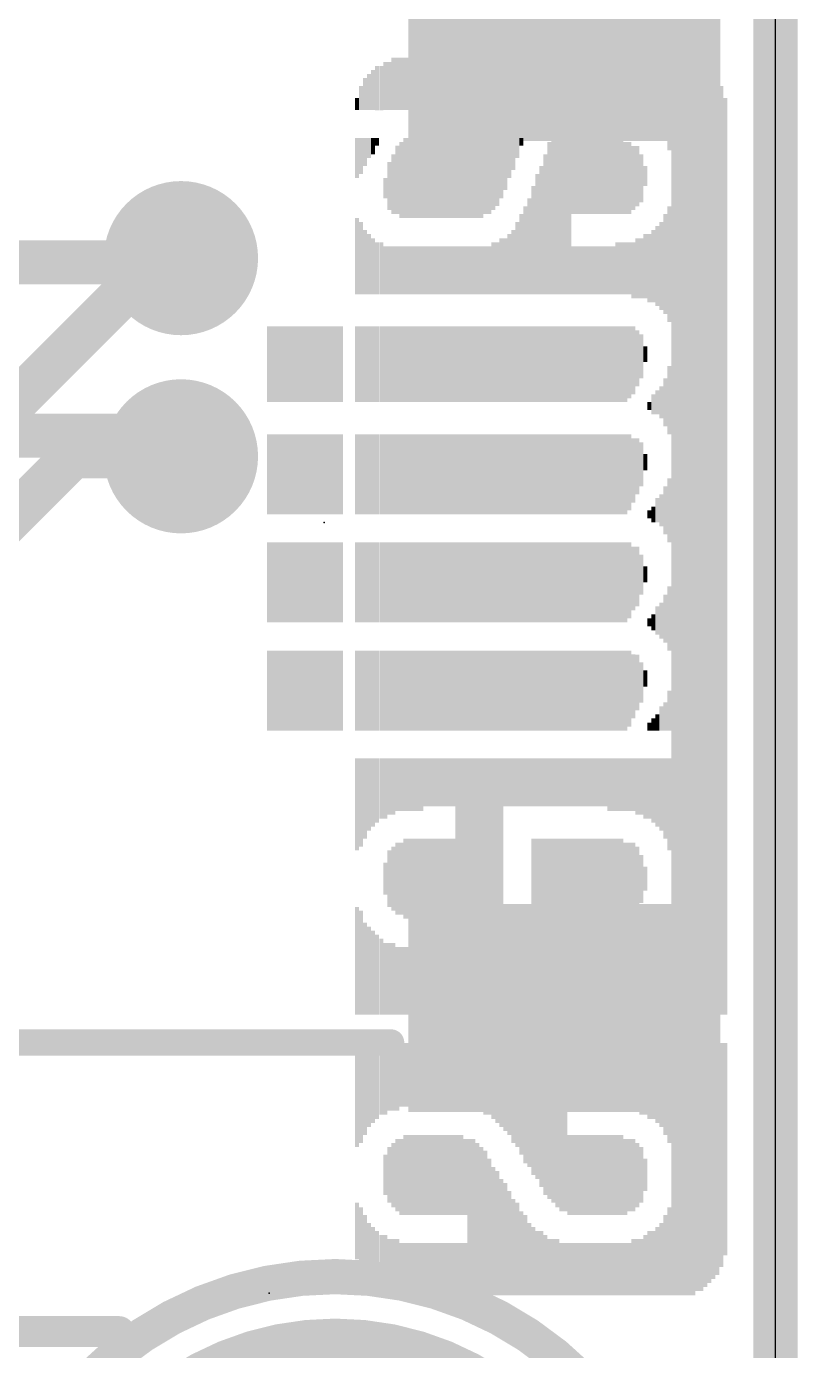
# Model space of a CAD drawing. Extents: x -0.1 to 25.5, y -0.1 to 17.9.
# Drawn here: x 21.08 to 25.53, y 4.11 to 11.75 of the extents above; entities that cross this region are included whole.
import ezdxf

# ---------------------------------------------------------------- set-up
doc = ezdxf.new("R2010")
doc.units = 0
for name, color, linetype in [('1', 12, 'CONTINUOUS'), ('16', 5, 'CONTINUOUS'), ('17', 110, 'CONTINUOUS'), ('18', 110, 'CONTINUOUS'), ('20', 53, 'CONTINUOUS'), ('21', 40, 'CONTINUOUS'), ('22', 6, 'CONTINUOUS'), ('23', 53, 'CONTINUOUS'), ('24', 53, 'CONTINUOUS')]:
    doc.layers.add(name, color=color, linetype=linetype)

# ---------------------------------------------------------------- blocks, each defined once
blk = doc.blocks.new('RECT')
blk.add_solid([(-0.5, -0.5), (0.5, -0.5), (-0.5, 0.5), (0.5, 0.5)])
blk = doc.blocks.new('ROUNDP')
at = {"const_width": 0.5}
blk.add_lwpolyline([(0, -0.25, 1), (0, 0.25, 1), (0, -0.25)], format="xyb", dxfattribs=at)
blk = doc.blocks.new('ROUNDV')
at = {"const_width": 0.5}
blk.add_lwpolyline([(0, -0.25, 1), (0, 0.25, 1), (0, -0.25)], format="xyb", dxfattribs=at)

msp = doc.modelspace()

# ---------------------------------------------------------------- linework, layer by layer
at = {"layer": '1', "const_width": 0.254}
for points in [[(25.4, 17.78), (25.4, 0)], [(21.947, 10.39), (21.971, 10.414)], [(20.2825, 10.39), (21.947, 10.39)], [(20.2825, 9.39), (21.852, 9.39)], [(21.852, 9.39), (21.971, 9.271)]]:
    msp.add_lwpolyline(points, dxfattribs=at)
at = {"layer": '1', "const_width": 0.127}
for points in [[(22.0159, 10.3691, 1), (21.9261, 10.4589)], [(21.9021, 10.4349, 1), (21.9919, 10.3451)], [(21.947, 10.3265, 1), (21.947, 10.4535)], [(21.8969, 9.4349, 1), (21.8071, 9.3451)], [(21.852, 9.3265, 1), (21.852, 9.4535)], [(21.9261, 9.2261, 1), (22.0159, 9.3159)]]:
    msp.add_lwpolyline(points, format="xyb", dxfattribs=at)
at = {"layer": '16', "const_width": 0.254}
for points in [[(25.4, 17.78), (25.4, 0)], [(21.844, 10.414), (13.97, 2.54)], [(21.971, 10.414), (21.844, 10.414)], [(21.3476, 9.271), (16.51, 4.4334)], [(21.971, 9.271), (21.3476, 9.271)]]:
    msp.add_lwpolyline(points, dxfattribs=at)
at = {"layer": '16', "const_width": 0.127}
for points in [[(21.844, 10.4775, 1), (21.844, 10.3505)], [(21.8889, 10.3691, 1), (21.7991, 10.4589)], [(21.971, 10.3505, 1), (21.971, 10.4775)], [(21.3476, 9.3345, 1), (21.3476, 9.2075)], [(21.3925, 9.2261, 1), (21.3027, 9.3159)], [(21.971, 9.2075, 1), (21.971, 9.3345)]]:
    msp.add_lwpolyline(points, format="xyb", dxfattribs=at)
at = {"layer": '20'}
msp.add_line((25.4, 2.54), (25.4, 15.24), dxfattribs=at)
at = {"layer": '21', "const_width": 0.1524}
for points in [[(24.8825, 6.79), (24.8825, 10.99)], [(23.1825, 5.89), (20.5825, 5.89)]]:
    msp.add_lwpolyline(points, dxfattribs=at)
at = {"layer": '21'}
for points, const_width in [([(24.9206, 10.99, 1), (24.8444, 10.99)], 0.0762), ([(24.8444, 6.79, 1), (24.9206, 6.79)], 0.0762), ([(23.1825, 5.8519, 1), (23.1825, 5.9281)], 0.0762), ([(22.86, 0.54, 1), (22.86, 4.54, 1), (22.86, 0.54)], 0.2032)]:
    msp.add_lwpolyline(points, format="xyb", dxfattribs=dict(at, const_width=const_width))
at = {"layer": '22', "const_width": 0.1778}
msp.add_lwpolyline([(21.6145, 4.2232), (20.9705, 4.2232)], dxfattribs=at)
at = {"layer": '22', "const_width": 0.0889}
msp.add_lwpolyline([(21.6145, 4.1787, 1), (21.6145, 4.2676)], format="xyb", dxfattribs=at)
at = {"layer": '23'}
msp.add_point((22.7965, 8.89), dxfattribs=at)
at = {"layer": '24'}
msp.add_point((22.479, 4.445), dxfattribs=at)

# ---------------------------------------------------------------- block references
at = {"layer": '1', "xscale": 1.8, "yscale": 1.2, "rotation": 180}
for p in [(24.1825, 11.69), (24.1825, 6.09)]:
    msp.add_blockref('RECT', p, dxfattribs=at)
at = {"layer": '17', "xscale": 3.516, "yscale": 3.516}
msp.add_blockref('ROUNDP', (22.86, 2.54), dxfattribs=at)
msp.add_blockref('ROUNDP', (22.86, 2.54), dxfattribs=at)
at = {"layer": '18', "xscale": 0.889, "yscale": 0.889}
for p in [(21.971, 10.414), (21.971, 10.414), (21.971, 9.271), (21.971, 9.271)]:
    msp.add_blockref('ROUNDV', p, dxfattribs=at)
at = {"layer": '22', "rotation": 90}
for p, xscale, yscale in [((23.1487, 11.4059), 0.2769, 0.0231), ((23.1718, 11.4059), 0.2769, 0.0231), ((23.1949, 11.4186), 0.3023, 0.0231), ((23.218, 11.4186), 0.3023, 0.0231), ((23.241, 11.4186), 0.3023, 0.0229), ((23.264, 11.4186), 0.3023, 0.0231), ((23.2871, 11.4186), 0.3023, 0.0231), ((23.3102, 11.4186), 0.3023, 0.0231), ((23.3333, 11.4186), 0.3023, 0.0231), ((23.3564, 11.4186), 0.3023, 0.0231), ((23.3796, 11.4186), 0.3023, 0.0231), ((23.4027, 11.4186), 0.3023, 0.0231), ((23.4258, 11.4186), 0.3023, 0.0231), ((23.4489, 11.4186), 0.3023, 0.0231), ((23.472, 11.4186), 0.3023, 0.0231), ((23.495, 11.4186), 0.3023, 0.0229), ((23.518, 11.4186), 0.3023, 0.0231), ((23.5411, 11.4186), 0.3023, 0.0231), ((23.5642, 11.4186), 0.3023, 0.0231), ((23.5873, 11.4186), 0.3023, 0.0231), ((23.6104, 11.4186), 0.3023, 0.0231), ((23.6336, 11.4186), 0.3023, 0.0231), ((23.6567, 11.4186), 0.3023, 0.0231), ((23.6798, 11.4186), 0.3023, 0.0231), ((23.7029, 11.4186), 0.3023, 0.0231), ((23.726, 11.4186), 0.3023, 0.0231), ((23.749, 11.4186), 0.3023, 0.0229), ((23.772, 11.4186), 0.3023, 0.0231), ((23.7951, 11.4186), 0.3023, 0.0231), ((23.8182, 11.4186), 0.3023, 0.0231), ((23.8413, 11.4186), 0.3023, 0.0231), ((23.8644, 11.4186), 0.3023, 0.0231), ((23.8876, 11.4186), 0.3023, 0.0231), ((23.9107, 11.4186), 0.3023, 0.0231), ((23.9338, 11.4186), 0.3023, 0.0231), ((23.9569, 11.4186), 0.3023, 0.0231), ((23.98, 11.4186), 0.3023, 0.0231), ((24.003, 11.4186), 0.3023, 0.0229), ((24.026, 11.4186), 0.3023, 0.0231), ((24.0491, 11.4186), 0.3023, 0.0231), ((24.0722, 11.4186), 0.3023, 0.0231), ((24.0953, 11.4186), 0.3023, 0.0231), ((24.1184, 11.4186), 0.3023, 0.0231), ((24.1416, 11.4186), 0.3023, 0.0231), ((24.1647, 11.4186), 0.3023, 0.0231), ((24.1878, 11.4186), 0.3023, 0.0231), ((24.2109, 11.4186), 0.3023, 0.0231), ((24.234, 11.4186), 0.3023, 0.0231), ((24.257, 11.4186), 0.3023, 0.0229), ((24.28, 11.4186), 0.3023, 0.0231), ((24.3031, 11.4186), 0.3023, 0.0231), ((24.3262, 11.4186), 0.3023, 0.0231), ((24.3493, 11.4186), 0.3023, 0.0231), ((24.3724, 11.4186), 0.3023, 0.0231), ((24.3956, 11.4186), 0.3023, 0.0231), ((24.4187, 11.4186), 0.3023, 0.0231), ((24.4418, 11.4186), 0.3023, 0.0231), ((24.4649, 11.4186), 0.3023, 0.0231), ((24.488, 11.4186), 0.3023, 0.0231), ((24.511, 11.4186), 0.3023, 0.0229), ((24.534, 11.4186), 0.3023, 0.0231), ((24.5571, 11.4071), 0.3251, 0.0231), ((24.5802, 11.4071), 0.3251, 0.0231), ((24.6033, 11.4071), 0.3251, 0.0231), ((24.6264, 11.3957), 0.348, 0.0231), ((24.6496, 11.3957), 0.348, 0.0231), ((24.6727, 11.3843), 0.3708, 0.0231), ((24.6958, 11.3843), 0.3708, 0.0231), ((24.7189, 11.3728), 0.3937, 0.0231), ((24.742, 11.35), 0.4394, 0.0231), ((24.765, 11.3386), 0.4623, 0.0229), ((24.788, 11.303), 0.5334, 0.0231), ((24.8111, 8.81), 5.5194, 0.0231), ((24.8342, 8.81), 5.5194, 0.0231), ((24.8573, 8.81), 5.5194, 0.0231), ((24.8804, 8.81), 5.5194, 0.0231), ((24.9036, 8.81), 5.5194, 0.0231), ((24.9267, 8.7973), 5.494, 0.0231), ((24.9498, 8.7973), 5.494, 0.0231), ((23.0562, 11.3716), 0.2083, 0.0231), ((23.0793, 11.383), 0.2311, 0.0231), ((23.1024, 11.3944), 0.254, 0.0231), ((23.1256, 11.3944), 0.254, 0.0231), ((24.9729, 8.7859), 5.4712, 0.0231), ((24.996, 8.7859), 5.4712, 0.0231), ((25.019, 8.7744), 5.4483, 0.0229), ((25.042, 8.763), 5.4254, 0.0231), ((23.01, 11.3373), 0.1397, 0.0231), ((23.0331, 11.3602), 0.1854, 0.0231), ((25.0651, 8.7516), 5.4026, 0.0231), ((25.0882, 8.7287), 5.3569, 0.0231), ((22.987, 11.303), 0.0711, 0.0229), ((25.1113, 8.6944), 5.2883, 0.0231), ((22.987, 10.9919), 0.2311, 0.0229), ((23.01, 11.0033), 0.2083, 0.0231), ((23.0331, 11.0261), 0.1626, 0.0231), ((23.0562, 11.049), 0.1168, 0.0231), ((23.0793, 11.0604), 0.094, 0.0231), ((23.1024, 11.0846), 0.0457, 0.0231), ((23.241, 10.8649), 0.4394, 0.0229), ((23.264, 10.8763), 0.4623, 0.0231), ((23.2871, 10.8763), 0.4623, 0.0231), ((23.3102, 10.8763), 0.4623, 0.0231), ((23.3333, 10.8763), 0.4623, 0.0231), ((23.3564, 10.8763), 0.4623, 0.0231), ((23.3796, 10.8763), 0.4623, 0.0231), ((23.4027, 10.8763), 0.4623, 0.0231), ((23.4258, 10.8763), 0.4623, 0.0231), ((23.4489, 10.8763), 0.4623, 0.0231), ((23.472, 10.8763), 0.4623, 0.0231), ((23.495, 10.8763), 0.4623, 0.0229), ((23.518, 10.8763), 0.4623, 0.0231), ((23.5411, 10.8763), 0.4623, 0.0231), ((23.5642, 10.8763), 0.4623, 0.0231), ((23.5873, 10.8763), 0.4623, 0.0231), ((23.6104, 10.8763), 0.4623, 0.0231), ((23.6336, 10.8763), 0.4623, 0.0231), ((23.6567, 10.8763), 0.4623, 0.0231), ((23.6798, 10.8763), 0.4623, 0.0231), ((23.7029, 10.8763), 0.4623, 0.0231), ((23.726, 10.8877), 0.4394, 0.0231), ((23.749, 10.8877), 0.4394, 0.0229), ((23.772, 10.8991), 0.4166, 0.0231), ((23.7951, 10.9106), 0.3937, 0.0231), ((23.8182, 10.9334), 0.348, 0.0231), ((23.8413, 10.9576), 0.2997, 0.0231), ((23.8644, 10.9919), 0.2311, 0.0231), ((23.8876, 11.0147), 0.1854, 0.0231), ((23.9107, 11.049), 0.1168, 0.0231), ((23.9338, 11.0846), 0.0457, 0.0231), ((24.0953, 10.6451), 0.8788, 0.0231), ((24.1184, 10.6566), 0.9017, 0.0231), ((24.1416, 10.6566), 0.9017, 0.0231), ((24.1647, 10.6566), 0.9017, 0.0231), ((24.1878, 10.6566), 0.9017, 0.0231), ((24.2109, 10.6566), 0.9017, 0.0231), ((24.234, 10.8877), 0.4394, 0.0231), ((24.257, 10.8877), 0.4394, 0.0229), ((24.28, 10.8877), 0.4394, 0.0231), ((24.3031, 10.8877), 0.4394, 0.0231), ((24.3262, 10.8877), 0.4394, 0.0231), ((24.3493, 10.8877), 0.4394, 0.0231), ((24.3724, 10.8877), 0.4394, 0.0231), ((24.3956, 10.8877), 0.4394, 0.0231), ((24.4187, 10.8877), 0.4394, 0.0231), ((24.4418, 10.8877), 0.4394, 0.0231), ((24.4649, 10.8877), 0.4394, 0.0231), ((24.488, 10.8877), 0.4394, 0.0231), ((24.511, 10.8877), 0.4394, 0.0229), ((24.534, 10.8763), 0.4166, 0.0231), ((24.5571, 10.8763), 0.4166, 0.0231), ((23.1949, 10.8407), 0.3454, 0.0231), ((23.218, 10.8649), 0.3937, 0.0231), ((24.0722, 10.6096), 0.8077, 0.0231), ((24.5802, 10.8763), 0.3708, 0.0231), ((24.6033, 10.8877), 0.348, 0.0231), ((24.6264, 10.875), 0.2769, 0.0231), ((23.1718, 10.8293), 0.2769, 0.0231), ((24.0491, 10.5753), 0.7391, 0.0231), ((24.6496, 10.8877), 0.1143, 0.0231), ((23.1487, 10.8179), 0.1168, 0.0231), ((24.026, 10.5524), 0.6934, 0.0231), ((24.003, 10.5181), 0.6248, 0.0229), ((23.9569, 10.4597), 0.508, 0.0231), ((23.98, 10.4826), 0.5537, 0.0231), ((24.788, 10.3797), 0.668, 0.0231), ((22.987, 10.4254), 0.4394, 0.0229), ((23.01, 10.414), 0.4166, 0.0231), ((23.9107, 10.414), 0.4166, 0.0231), ((23.9338, 10.4369), 0.4623, 0.0231), ((24.742, 10.3683), 0.508, 0.0231), ((24.765, 10.3797), 0.5766, 0.0229), ((23.0331, 10.3911), 0.3708, 0.0231), ((23.0562, 10.3797), 0.348, 0.0231), ((23.8644, 10.3797), 0.348, 0.0231), ((23.8876, 10.3911), 0.3708, 0.0231), ((24.6496, 10.3683), 0.3708, 0.0231), ((24.6727, 10.3568), 0.3937, 0.0231), ((24.6958, 10.3683), 0.4166, 0.0231), ((24.7189, 10.3683), 0.4623, 0.0231), ((23.0793, 10.367), 0.3226, 0.0231), ((23.1024, 10.3556), 0.2997, 0.0231), ((23.1256, 10.3556), 0.2997, 0.0231), ((23.1487, 10.3442), 0.2769, 0.0231), ((23.1718, 10.3442), 0.2769, 0.0231), ((23.1949, 10.3442), 0.2769, 0.0231), ((23.218, 10.3442), 0.2769, 0.0231), ((23.241, 10.3442), 0.2769, 0.0229), ((23.264, 10.3442), 0.2769, 0.0231), ((23.2871, 10.3442), 0.2769, 0.0231), ((23.3102, 10.3442), 0.2769, 0.0231), ((23.3333, 10.3442), 0.2769, 0.0231), ((23.3564, 10.3442), 0.2769, 0.0231), ((23.3796, 10.3442), 0.2769, 0.0231), ((23.4027, 10.3442), 0.2769, 0.0231), ((23.4258, 10.3442), 0.2769, 0.0231), ((23.4489, 10.3442), 0.2769, 0.0231), ((23.472, 10.3442), 0.2769, 0.0231), ((23.495, 10.3442), 0.2769, 0.0229), ((23.518, 10.3442), 0.2769, 0.0231), ((23.5411, 10.3442), 0.2769, 0.0231), ((23.5642, 10.3442), 0.2769, 0.0231), ((23.5873, 10.3442), 0.2769, 0.0231), ((23.6104, 10.3442), 0.2769, 0.0231), ((23.6336, 10.3442), 0.2769, 0.0231), ((23.6567, 10.3442), 0.2769, 0.0231), ((23.6798, 10.3442), 0.2769, 0.0231), ((23.7029, 10.3442), 0.2769, 0.0231), ((23.726, 10.3442), 0.2769, 0.0231), ((23.749, 10.3442), 0.2769, 0.0229), ((23.772, 10.3556), 0.2997, 0.0231), ((23.7951, 10.3556), 0.2997, 0.0231), ((23.8182, 10.367), 0.3226, 0.0231), ((23.8413, 10.367), 0.3226, 0.0231), ((24.234, 10.3442), 0.2769, 0.0231), ((24.257, 10.3442), 0.2769, 0.0229), ((24.28, 10.3442), 0.2769, 0.0231), ((24.3031, 10.3442), 0.2769, 0.0231), ((24.3262, 10.3442), 0.2769, 0.0231), ((24.3493, 10.3442), 0.2769, 0.0231), ((24.3724, 10.3442), 0.2769, 0.0231), ((24.3956, 10.3442), 0.2769, 0.0231), ((24.4187, 10.3442), 0.2769, 0.0231), ((24.4418, 10.3442), 0.2769, 0.0231), ((24.4649, 10.3442), 0.2769, 0.0231), ((24.488, 10.3556), 0.2997, 0.0231), ((24.511, 10.3556), 0.2997, 0.0229), ((24.534, 10.3556), 0.2997, 0.0231), ((24.5571, 10.3556), 0.2997, 0.0231), ((24.5802, 10.3442), 0.3226, 0.0231), ((24.6033, 10.3556), 0.3454, 0.0231), ((24.6264, 10.3556), 0.3454, 0.0231), ((22.479, 9.8019), 0.4369, 0.0229), ((22.502, 9.8019), 0.4369, 0.0231), ((22.5251, 9.8019), 0.4369, 0.0231), ((22.5482, 9.8019), 0.4369, 0.0231), ((22.5713, 9.8019), 0.4369, 0.0231), ((22.5944, 9.8019), 0.4369, 0.0231), ((22.6176, 9.8019), 0.4369, 0.0231), ((22.6407, 9.8019), 0.4369, 0.0231), ((22.6638, 9.8019), 0.4369, 0.0231), ((22.6869, 9.8019), 0.4369, 0.0231), ((22.71, 9.8019), 0.4369, 0.0231), ((22.733, 9.8019), 0.4369, 0.0229), ((22.756, 9.8019), 0.4369, 0.0231), ((22.7791, 9.8019), 0.4369, 0.0231), ((22.8022, 9.8019), 0.4369, 0.0231), ((22.8253, 9.8019), 0.4369, 0.0231), ((22.8484, 9.8019), 0.4369, 0.0231), ((22.8716, 9.8019), 0.4369, 0.0231), ((22.8947, 9.8019), 0.4369, 0.0231), ((22.987, 9.8019), 0.4369, 0.0229), ((23.01, 9.8019), 0.4369, 0.0231), ((23.0331, 9.8019), 0.4369, 0.0231), ((23.0562, 9.8019), 0.4369, 0.0231), ((23.0793, 9.8019), 0.4369, 0.0231), ((23.1024, 9.8019), 0.4369, 0.0231), ((23.1256, 9.8019), 0.4369, 0.0231), ((23.1487, 9.8019), 0.4369, 0.0231), ((23.1718, 9.8019), 0.4369, 0.0231), ((23.1949, 9.8019), 0.4369, 0.0231), ((23.218, 9.8019), 0.4369, 0.0231), ((23.241, 9.8019), 0.4369, 0.0229), ((23.264, 9.8019), 0.4369, 0.0231), ((23.2871, 9.8019), 0.4369, 0.0231), ((23.3102, 9.8019), 0.4369, 0.0231), ((23.3333, 9.8019), 0.4369, 0.0231), ((23.3564, 9.8019), 0.4369, 0.0231), ((23.3796, 9.8019), 0.4369, 0.0231), ((23.4027, 9.8019), 0.4369, 0.0231), ((23.4258, 9.8019), 0.4369, 0.0231), ((23.4489, 9.8019), 0.4369, 0.0231), ((23.472, 9.8019), 0.4369, 0.0231), ((23.495, 9.8019), 0.4369, 0.0229), ((23.518, 9.8019), 0.4369, 0.0231), ((23.5411, 9.8019), 0.4369, 0.0231), ((23.5642, 9.8019), 0.4369, 0.0231), ((23.5873, 9.8019), 0.4369, 0.0231), ((23.6104, 9.8019), 0.4369, 0.0231), ((23.6336, 9.8019), 0.4369, 0.0231), ((23.6567, 9.8019), 0.4369, 0.0231), ((23.6798, 9.8019), 0.4369, 0.0231), ((23.7029, 9.8019), 0.4369, 0.0231), ((23.726, 9.8019), 0.4369, 0.0231), ((23.749, 9.8019), 0.4369, 0.0229), ((23.772, 9.8019), 0.4369, 0.0231), ((23.7951, 9.8019), 0.4369, 0.0231), ((23.8182, 9.8019), 0.4369, 0.0231), ((23.8413, 9.8019), 0.4369, 0.0231), ((23.8644, 9.8019), 0.4369, 0.0231), ((23.8876, 9.8019), 0.4369, 0.0231), ((23.9107, 9.8019), 0.4369, 0.0231), ((23.9338, 9.8019), 0.4369, 0.0231), ((23.9569, 9.8019), 0.4369, 0.0231), ((23.98, 9.8019), 0.4369, 0.0231), ((24.003, 9.8019), 0.4369, 0.0229), ((24.026, 9.8019), 0.4369, 0.0231), ((24.0491, 9.8019), 0.4369, 0.0231), ((24.0722, 9.8019), 0.4369, 0.0231), ((24.0953, 9.8019), 0.4369, 0.0231), ((24.1184, 9.8019), 0.4369, 0.0231), ((24.1416, 9.8019), 0.4369, 0.0231), ((24.1647, 9.8019), 0.4369, 0.0231), ((24.1878, 9.8019), 0.4369, 0.0231), ((24.2109, 9.8019), 0.4369, 0.0231), ((24.234, 9.8019), 0.4369, 0.0231), ((24.257, 9.8019), 0.4369, 0.0229), ((24.28, 9.8019), 0.4369, 0.0231), ((24.3031, 9.8019), 0.4369, 0.0231), ((24.3262, 9.8019), 0.4369, 0.0231), ((24.3493, 9.8019), 0.4369, 0.0231), ((24.3724, 9.8019), 0.4369, 0.0231), ((24.3956, 9.8019), 0.4369, 0.0231), ((24.4187, 9.8019), 0.4369, 0.0231), ((24.4418, 9.8019), 0.4369, 0.0231), ((24.4649, 9.8019), 0.4369, 0.0231), ((24.488, 9.8019), 0.4369, 0.0231), ((24.511, 9.8019), 0.4369, 0.0229), ((24.534, 9.8019), 0.4369, 0.0231), ((24.5571, 9.8133), 0.414, 0.0231), ((24.5802, 9.8247), 0.3912, 0.0231), ((24.6033, 9.8361), 0.3226, 0.0231), ((24.6264, 9.8476), 0.254, 0.0231), ((24.6496, 9.8603), 0.0914, 0.0231), ((24.788, 9.5949), 0.3937, 0.0231), ((24.765, 9.5822), 0.2769, 0.0229), ((24.6958, 9.5707), 0.1168, 0.0231), ((24.7189, 9.5822), 0.1397, 0.0231), ((24.742, 9.5822), 0.1854, 0.0231), ((24.6727, 9.5606), 0.0457, 0.0231), ((22.479, 9.1669), 0.4623, 0.0229), ((22.502, 9.1669), 0.4623, 0.0231), ((22.5251, 9.1669), 0.4623, 0.0231), ((22.5482, 9.1669), 0.4623, 0.0231), ((22.5713, 9.1669), 0.4623, 0.0231), ((22.5944, 9.1669), 0.4623, 0.0231), ((22.6176, 9.1669), 0.4623, 0.0231), ((22.6407, 9.1669), 0.4623, 0.0231), ((22.6638, 9.1669), 0.4623, 0.0231), ((22.6869, 9.1669), 0.4623, 0.0231), ((22.71, 9.1669), 0.4623, 0.0231), ((22.733, 9.1669), 0.4623, 0.0229), ((22.756, 9.1669), 0.4623, 0.0231), ((22.7791, 9.1669), 0.4623, 0.0231), ((22.8022, 9.1669), 0.4623, 0.0231), ((22.8253, 9.1669), 0.4623, 0.0231), ((22.8484, 9.1669), 0.4623, 0.0231), ((22.8716, 9.1669), 0.4623, 0.0231), ((22.8947, 9.1669), 0.4623, 0.0231), ((22.987, 9.1669), 0.4623, 0.0229), ((23.01, 9.1669), 0.4623, 0.0231), ((23.0331, 9.1669), 0.4623, 0.0231), ((23.0562, 9.1669), 0.4623, 0.0231), ((23.0793, 9.1669), 0.4623, 0.0231), ((23.1024, 9.1669), 0.4623, 0.0231), ((23.1256, 9.1669), 0.4623, 0.0231), ((23.1487, 9.1669), 0.4623, 0.0231), ((23.1718, 9.1669), 0.4623, 0.0231), ((23.1949, 9.1669), 0.4623, 0.0231), ((23.218, 9.1669), 0.4623, 0.0231), ((23.241, 9.1669), 0.4623, 0.0229), ((23.264, 9.1669), 0.4623, 0.0231), ((23.2871, 9.1669), 0.4623, 0.0231), ((23.3102, 9.1669), 0.4623, 0.0231), ((23.3333, 9.1669), 0.4623, 0.0231), ((23.3564, 9.1669), 0.4623, 0.0231), ((23.3796, 9.1669), 0.4623, 0.0231), ((23.4027, 9.1669), 0.4623, 0.0231), ((23.4258, 9.1669), 0.4623, 0.0231), ((23.4489, 9.1669), 0.4623, 0.0231), ((23.472, 9.1669), 0.4623, 0.0231), ((23.495, 9.1669), 0.4623, 0.0229), ((23.518, 9.1669), 0.4623, 0.0231), ((23.5411, 9.1669), 0.4623, 0.0231), ((23.5642, 9.1669), 0.4623, 0.0231), ((23.5873, 9.1669), 0.4623, 0.0231), ((23.6104, 9.1669), 0.4623, 0.0231), ((23.6336, 9.1669), 0.4623, 0.0231), ((23.6567, 9.1669), 0.4623, 0.0231), ((23.6798, 9.1669), 0.4623, 0.0231), ((23.7029, 9.1669), 0.4623, 0.0231), ((23.726, 9.1669), 0.4623, 0.0231), ((23.749, 9.1669), 0.4623, 0.0229), ((23.772, 9.1669), 0.4623, 0.0231), ((23.7951, 9.1669), 0.4623, 0.0231), ((23.8182, 9.1669), 0.4623, 0.0231), ((23.8413, 9.1669), 0.4623, 0.0231), ((23.8644, 9.1669), 0.4623, 0.0231), ((23.8876, 9.1669), 0.4623, 0.0231), ((23.9107, 9.1669), 0.4623, 0.0231), ((23.9338, 9.1669), 0.4623, 0.0231), ((23.9569, 9.1669), 0.4623, 0.0231), ((23.98, 9.1669), 0.4623, 0.0231), ((24.003, 9.1669), 0.4623, 0.0229), ((24.026, 9.1669), 0.4623, 0.0231), ((24.0491, 9.1669), 0.4623, 0.0231), ((24.0722, 9.1669), 0.4623, 0.0231), ((24.0953, 9.1669), 0.4623, 0.0231), ((24.1184, 9.1669), 0.4623, 0.0231), ((24.1416, 9.1669), 0.4623, 0.0231), ((24.1647, 9.1669), 0.4623, 0.0231), ((24.1878, 9.1669), 0.4623, 0.0231), ((24.2109, 9.1669), 0.4623, 0.0231), ((24.234, 9.1669), 0.4623, 0.0231), ((24.257, 9.1669), 0.4623, 0.0229), ((24.28, 9.1669), 0.4623, 0.0231), ((24.3031, 9.1669), 0.4623, 0.0231), ((24.3262, 9.1669), 0.4623, 0.0231), ((24.3493, 9.1669), 0.4623, 0.0231), ((24.3724, 9.1669), 0.4623, 0.0231), ((24.3956, 9.1669), 0.4623, 0.0231), ((24.4187, 9.1669), 0.4623, 0.0231), ((24.4418, 9.1669), 0.4623, 0.0231), ((24.4649, 9.1669), 0.4623, 0.0231), ((24.488, 9.1669), 0.4623, 0.0231), ((24.511, 9.1669), 0.4623, 0.0229), ((24.534, 9.1669), 0.4623, 0.0231), ((24.5571, 9.1783), 0.4394, 0.0231), ((24.5802, 9.1897), 0.3708, 0.0231), ((24.6033, 9.2139), 0.3226, 0.0231), ((24.6264, 9.2253), 0.254, 0.0231), ((24.6496, 9.2367), 0.094, 0.0231), ((24.765, 8.9599), 0.2769, 0.0229), ((24.788, 8.9599), 0.3683, 0.0231), ((24.7189, 8.9599), 0.1397, 0.0231), ((24.742, 8.9599), 0.1854, 0.0231), ((24.6727, 8.9357), 0.0457, 0.0231), ((24.6958, 8.9357), 0.0914, 0.0231), ((22.479, 8.5446), 0.4623, 0.0229), ((22.502, 8.5446), 0.4623, 0.0231), ((22.5251, 8.5446), 0.4623, 0.0231), ((22.5482, 8.5446), 0.4623, 0.0231), ((22.5713, 8.5446), 0.4623, 0.0231), ((22.5944, 8.5446), 0.4623, 0.0231), ((22.6176, 8.5446), 0.4623, 0.0231), ((22.6407, 8.5446), 0.4623, 0.0231), ((22.6638, 8.5446), 0.4623, 0.0231), ((22.6869, 8.5446), 0.4623, 0.0231), ((22.71, 8.5446), 0.4623, 0.0231), ((22.733, 8.5446), 0.4623, 0.0229), ((22.756, 8.5446), 0.4623, 0.0231), ((22.7791, 8.5446), 0.4623, 0.0231), ((22.8022, 8.5446), 0.4623, 0.0231), ((22.8253, 8.5446), 0.4623, 0.0231), ((22.8484, 8.5446), 0.4623, 0.0231), ((22.8716, 8.5446), 0.4623, 0.0231), ((22.8947, 8.5446), 0.4623, 0.0231), ((22.987, 8.5446), 0.4623, 0.0229), ((23.01, 8.5446), 0.4623, 0.0231), ((23.0331, 8.5446), 0.4623, 0.0231), ((23.0562, 8.5446), 0.4623, 0.0231), ((23.0793, 8.5446), 0.4623, 0.0231), ((23.1024, 8.5446), 0.4623, 0.0231), ((23.1256, 8.5446), 0.4623, 0.0231), ((23.1487, 8.5446), 0.4623, 0.0231), ((23.1718, 8.5446), 0.4623, 0.0231), ((23.1949, 8.5446), 0.4623, 0.0231), ((23.218, 8.5446), 0.4623, 0.0231), ((23.241, 8.5446), 0.4623, 0.0229), ((23.264, 8.5446), 0.4623, 0.0231), ((23.2871, 8.5446), 0.4623, 0.0231), ((23.3102, 8.5446), 0.4623, 0.0231), ((23.3333, 8.5446), 0.4623, 0.0231), ((23.3564, 8.5446), 0.4623, 0.0231), ((23.3796, 8.5446), 0.4623, 0.0231), ((23.4027, 8.5446), 0.4623, 0.0231), ((23.4258, 8.5446), 0.4623, 0.0231), ((23.4489, 8.5446), 0.4623, 0.0231), ((23.472, 8.5446), 0.4623, 0.0231), ((23.495, 8.5446), 0.4623, 0.0229), ((23.518, 8.5446), 0.4623, 0.0231), ((23.5411, 8.5446), 0.4623, 0.0231), ((23.5642, 8.5446), 0.4623, 0.0231), ((23.5873, 8.5446), 0.4623, 0.0231), ((23.6104, 8.5446), 0.4623, 0.0231), ((23.6336, 8.5446), 0.4623, 0.0231), ((23.6567, 8.5446), 0.4623, 0.0231), ((23.6798, 8.5446), 0.4623, 0.0231), ((23.7029, 8.5446), 0.4623, 0.0231), ((23.726, 8.5446), 0.4623, 0.0231), ((23.749, 8.5446), 0.4623, 0.0229), ((23.772, 8.5446), 0.4623, 0.0231), ((23.7951, 8.5446), 0.4623, 0.0231), ((23.8182, 8.5446), 0.4623, 0.0231), ((23.8413, 8.5446), 0.4623, 0.0231), ((23.8644, 8.5446), 0.4623, 0.0231), ((23.8876, 8.5446), 0.4623, 0.0231), ((23.9107, 8.5446), 0.4623, 0.0231), ((23.9338, 8.5446), 0.4623, 0.0231), ((23.9569, 8.5446), 0.4623, 0.0231), ((23.98, 8.5446), 0.4623, 0.0231), ((24.003, 8.5446), 0.4623, 0.0229), ((24.026, 8.5446), 0.4623, 0.0231), ((24.0491, 8.5446), 0.4623, 0.0231), ((24.0722, 8.5446), 0.4623, 0.0231), ((24.0953, 8.5446), 0.4623, 0.0231), ((24.1184, 8.5446), 0.4623, 0.0231), ((24.1416, 8.5446), 0.4623, 0.0231), ((24.1647, 8.5446), 0.4623, 0.0231), ((24.1878, 8.5446), 0.4623, 0.0231), ((24.2109, 8.5446), 0.4623, 0.0231), ((24.234, 8.5446), 0.4623, 0.0231), ((24.257, 8.5446), 0.4623, 0.0229), ((24.28, 8.5446), 0.4623, 0.0231), ((24.3031, 8.5446), 0.4623, 0.0231), ((24.3262, 8.5446), 0.4623, 0.0231), ((24.3493, 8.5446), 0.4623, 0.0231), ((24.3724, 8.5446), 0.4623, 0.0231), ((24.3956, 8.5446), 0.4623, 0.0231), ((24.4187, 8.5446), 0.4623, 0.0231), ((24.4418, 8.5446), 0.4623, 0.0231), ((24.4649, 8.5446), 0.4623, 0.0231), ((24.488, 8.5446), 0.4623, 0.0231), ((24.511, 8.5446), 0.4623, 0.0229), ((24.534, 8.5446), 0.4623, 0.0231), ((24.5571, 8.556), 0.4394, 0.0231), ((24.5802, 8.5662), 0.3683, 0.0231), ((24.6033, 8.5776), 0.3454, 0.0231), ((24.6264, 8.589), 0.2311, 0.0231), ((24.6496, 8.5903), 0.0914, 0.0231), ((24.788, 8.3363), 0.3708, 0.0231), ((24.7189, 8.3236), 0.1626, 0.0231), ((24.742, 8.3236), 0.2083, 0.0231), ((24.765, 8.335), 0.2769, 0.0229), ((24.6727, 8.3134), 0.0457, 0.0231), ((24.6958, 8.3134), 0.0914, 0.0231), ((22.479, 7.9197), 0.4623, 0.0229), ((22.502, 7.9197), 0.4623, 0.0231), ((22.5251, 7.9197), 0.4623, 0.0231), ((22.5482, 7.9197), 0.4623, 0.0231), ((22.5713, 7.9197), 0.4623, 0.0231), ((22.5944, 7.9197), 0.4623, 0.0231), ((22.6176, 7.9197), 0.4623, 0.0231), ((22.6407, 7.9197), 0.4623, 0.0231), ((22.6638, 7.9197), 0.4623, 0.0231), ((22.6869, 7.9197), 0.4623, 0.0231), ((22.71, 7.9197), 0.4623, 0.0231), ((22.733, 7.9197), 0.4623, 0.0229), ((22.756, 7.9197), 0.4623, 0.0231), ((22.7791, 7.9197), 0.4623, 0.0231), ((22.8022, 7.9197), 0.4623, 0.0231), ((22.8253, 7.9197), 0.4623, 0.0231), ((22.8484, 7.9197), 0.4623, 0.0231), ((22.8716, 7.9197), 0.4623, 0.0231), ((22.8947, 7.9197), 0.4623, 0.0231), ((22.987, 7.9197), 0.4623, 0.0229), ((23.01, 7.9197), 0.4623, 0.0231), ((23.0331, 7.9197), 0.4623, 0.0231), ((23.0562, 7.9197), 0.4623, 0.0231), ((23.0793, 7.9197), 0.4623, 0.0231), ((23.1024, 7.9197), 0.4623, 0.0231), ((23.1256, 7.9197), 0.4623, 0.0231), ((23.1487, 7.9197), 0.4623, 0.0231), ((23.1718, 7.9197), 0.4623, 0.0231), ((23.1949, 7.9197), 0.4623, 0.0231), ((23.218, 7.9197), 0.4623, 0.0231), ((23.241, 7.9197), 0.4623, 0.0229), ((23.264, 7.9197), 0.4623, 0.0231), ((23.2871, 7.9197), 0.4623, 0.0231), ((23.3102, 7.9197), 0.4623, 0.0231), ((23.3333, 7.9197), 0.4623, 0.0231), ((23.3564, 7.9197), 0.4623, 0.0231), ((23.3796, 7.9197), 0.4623, 0.0231), ((23.4027, 7.9197), 0.4623, 0.0231), ((23.4258, 7.9197), 0.4623, 0.0231), ((23.4489, 7.9197), 0.4623, 0.0231), ((23.472, 7.9197), 0.4623, 0.0231), ((23.495, 7.9197), 0.4623, 0.0229), ((23.518, 7.9197), 0.4623, 0.0231), ((23.5411, 7.9197), 0.4623, 0.0231), ((23.5642, 7.9197), 0.4623, 0.0231), ((23.5873, 7.9197), 0.4623, 0.0231), ((23.6104, 7.9197), 0.4623, 0.0231), ((23.6336, 7.9197), 0.4623, 0.0231), ((23.6567, 7.9197), 0.4623, 0.0231), ((23.6798, 7.9197), 0.4623, 0.0231), ((23.7029, 7.9197), 0.4623, 0.0231), ((23.726, 7.9197), 0.4623, 0.0231), ((23.749, 7.9197), 0.4623, 0.0229), ((23.772, 7.9197), 0.4623, 0.0231), ((23.7951, 7.9197), 0.4623, 0.0231), ((23.8182, 7.9197), 0.4623, 0.0231), ((23.8413, 7.9197), 0.4623, 0.0231), ((23.8644, 7.9197), 0.4623, 0.0231), ((23.8876, 7.9197), 0.4623, 0.0231), ((23.9107, 7.9197), 0.4623, 0.0231), ((23.9338, 7.9197), 0.4623, 0.0231), ((23.9569, 7.9197), 0.4623, 0.0231), ((23.98, 7.9197), 0.4623, 0.0231), ((24.003, 7.9197), 0.4623, 0.0229), ((24.026, 7.9197), 0.4623, 0.0231), ((24.0491, 7.9197), 0.4623, 0.0231), ((24.0722, 7.9197), 0.4623, 0.0231), ((24.0953, 7.9197), 0.4623, 0.0231), ((24.1184, 7.9197), 0.4623, 0.0231), ((24.1416, 7.9197), 0.4623, 0.0231), ((24.1647, 7.9197), 0.4623, 0.0231), ((24.1878, 7.9197), 0.4623, 0.0231), ((24.2109, 7.9197), 0.4623, 0.0231), ((24.234, 7.9197), 0.4623, 0.0231), ((24.257, 7.9197), 0.4623, 0.0229), ((24.28, 7.9197), 0.4623, 0.0231), ((24.3031, 7.9197), 0.4623, 0.0231), ((24.3262, 7.9197), 0.4623, 0.0231), ((24.3493, 7.9197), 0.4623, 0.0231), ((24.3724, 7.9197), 0.4623, 0.0231), ((24.3956, 7.9197), 0.4623, 0.0231), ((24.4187, 7.9197), 0.4623, 0.0231), ((24.4418, 7.9197), 0.4623, 0.0231), ((24.4649, 7.9197), 0.4623, 0.0231), ((24.488, 7.9197), 0.4623, 0.0231), ((24.511, 7.9197), 0.4623, 0.0229), ((24.534, 7.9197), 0.4623, 0.0231), ((24.5571, 7.9312), 0.4394, 0.0231), ((24.5802, 7.9439), 0.3683, 0.0231), ((24.6033, 7.9667), 0.3226, 0.0231), ((24.6264, 7.9667), 0.2311, 0.0231), ((24.6496, 7.9896), 0.094, 0.0231), ((24.788, 7.8042), 0.2311, 0.0231), ((24.742, 7.7584), 0.1397, 0.0231), ((24.765, 7.7699), 0.1626, 0.0229), ((24.6727, 7.7114), 0.0457, 0.0231), ((24.6958, 7.7241), 0.0711, 0.0231), ((24.7189, 7.7356), 0.094, 0.0231), ((22.987, 7.2631), 0.5309, 0.0229), ((23.01, 7.2746), 0.508, 0.0231), ((23.0331, 7.2974), 0.4623, 0.0231), ((23.0562, 7.3203), 0.4166, 0.0231), ((23.0793, 7.3317), 0.3937, 0.0231), ((23.1024, 7.3431), 0.3708, 0.0231), ((23.1256, 7.3546), 0.348, 0.0231), ((23.1487, 7.3546), 0.348, 0.0231), ((23.1718, 7.366), 0.3251, 0.0231), ((23.1949, 7.366), 0.3251, 0.0231), ((23.218, 7.3774), 0.3023, 0.0231), ((23.241, 7.3774), 0.3023, 0.0229), ((23.264, 7.3774), 0.3023, 0.0231), ((23.2871, 7.3774), 0.3023, 0.0231), ((23.3102, 7.3774), 0.3023, 0.0231), ((23.3333, 7.3774), 0.3023, 0.0231), ((23.3564, 7.3774), 0.3023, 0.0231), ((23.3796, 7.3901), 0.2769, 0.0231), ((23.4027, 7.3901), 0.2769, 0.0231), ((23.4258, 7.3901), 0.2769, 0.0231), ((23.4489, 7.3901), 0.2769, 0.0231), ((23.472, 7.3901), 0.2769, 0.0231), ((23.495, 7.3901), 0.2769, 0.0229), ((23.518, 7.3901), 0.2769, 0.0231), ((23.5411, 7.3901), 0.2769, 0.0231), ((23.5642, 7.0663), 0.9246, 0.0231), ((23.5873, 7.0663), 0.9246, 0.0231), ((23.6104, 7.0663), 0.9246, 0.0231), ((23.6336, 7.0663), 0.9246, 0.0231), ((23.6567, 7.0663), 0.9246, 0.0231), ((23.6798, 7.0663), 0.9246, 0.0231), ((23.7029, 7.0663), 0.9246, 0.0231), ((23.726, 7.0663), 0.9246, 0.0231), ((23.749, 7.0663), 0.9246, 0.0229), ((23.772, 7.0663), 0.9246, 0.0231), ((23.7951, 7.0663), 0.9246, 0.0231), ((23.8182, 7.0663), 0.9246, 0.0231), ((23.8413, 7.3901), 0.2769, 0.0231), ((23.8644, 7.3901), 0.2769, 0.0231), ((23.8876, 7.3901), 0.2769, 0.0231), ((23.9107, 7.3901), 0.2769, 0.0231), ((23.9338, 7.3901), 0.2769, 0.0231), ((23.9569, 7.3901), 0.2769, 0.0231), ((23.98, 7.3901), 0.2769, 0.0231), ((24.003, 7.3901), 0.2769, 0.0229), ((24.026, 7.3901), 0.2769, 0.0231), ((24.0491, 7.3901), 0.2769, 0.0231), ((24.0722, 7.3901), 0.2769, 0.0231), ((24.0953, 7.3901), 0.2769, 0.0231), ((24.1184, 7.3901), 0.2769, 0.0231), ((24.1416, 7.3901), 0.2769, 0.0231), ((24.1647, 7.3901), 0.2769, 0.0231), ((24.1878, 7.3901), 0.2769, 0.0231), ((24.2109, 7.3901), 0.2769, 0.0231), ((24.234, 7.3901), 0.2769, 0.0231), ((24.257, 7.3901), 0.2769, 0.0229), ((24.28, 7.3901), 0.2769, 0.0231), ((24.3031, 7.3901), 0.2769, 0.0231), ((24.3262, 7.3901), 0.2769, 0.0231), ((24.3493, 7.3901), 0.2769, 0.0231), ((24.3724, 7.3901), 0.2769, 0.0231), ((24.3956, 7.3901), 0.2769, 0.0231), ((24.4187, 7.3901), 0.2769, 0.0231), ((24.4418, 7.3774), 0.3023, 0.0231), ((24.4649, 7.3774), 0.3023, 0.0231), ((24.488, 7.3774), 0.3023, 0.0231), ((24.511, 7.3774), 0.3023, 0.0229), ((24.534, 7.3774), 0.3023, 0.0231), ((24.5571, 7.3774), 0.3023, 0.0231), ((24.5802, 7.3774), 0.3023, 0.0231), ((24.6033, 7.366), 0.3251, 0.0231), ((24.6264, 7.366), 0.3251, 0.0231), ((24.6496, 7.3546), 0.348, 0.0231), ((24.6727, 7.3546), 0.348, 0.0231), ((24.6958, 7.3431), 0.3708, 0.0231), ((24.7189, 7.3317), 0.3937, 0.0231), ((24.742, 7.3203), 0.4166, 0.0231), ((24.765, 7.2974), 0.4623, 0.0229), ((24.788, 7.2631), 0.5309, 0.0231), ((23.218, 6.8351), 0.4166, 0.0231), ((23.241, 6.8351), 0.4166, 0.0229), ((23.264, 6.8351), 0.4623, 0.0231), ((23.2871, 6.8351), 0.4623, 0.0231), ((23.3102, 6.8351), 0.4623, 0.0231), ((23.3333, 6.8351), 0.4623, 0.0231), ((23.3564, 6.8351), 0.4623, 0.0231), ((23.3796, 6.8351), 0.4623, 0.0231), ((23.4027, 6.8351), 0.4623, 0.0231), ((23.4258, 6.8351), 0.4623, 0.0231), ((23.4489, 6.8351), 0.4623, 0.0231), ((23.472, 6.8351), 0.4623, 0.0231), ((23.495, 6.8351), 0.4623, 0.0229), ((23.518, 6.8351), 0.4623, 0.0231), ((23.5411, 6.8351), 0.4623, 0.0231), ((24.003, 6.8351), 0.4623, 0.0229), ((24.026, 6.8351), 0.4623, 0.0231), ((24.0491, 6.8351), 0.4623, 0.0231), ((24.0722, 6.8351), 0.4623, 0.0231), ((24.0953, 6.8351), 0.4623, 0.0231), ((24.1184, 6.8351), 0.4623, 0.0231), ((24.1416, 6.8351), 0.4623, 0.0231), ((24.1647, 6.8351), 0.4623, 0.0231), ((24.1878, 6.8351), 0.4623, 0.0231), ((24.2109, 6.8351), 0.4623, 0.0231), ((24.234, 6.8351), 0.4623, 0.0231), ((24.257, 6.8351), 0.4623, 0.0229), ((24.28, 6.8351), 0.4623, 0.0231), ((24.3031, 6.8351), 0.4623, 0.0231), ((24.3262, 6.8351), 0.4623, 0.0231), ((24.3493, 6.8351), 0.4623, 0.0231), ((24.3724, 6.8351), 0.4623, 0.0231), ((24.3956, 6.8351), 0.4623, 0.0231), ((24.4187, 6.8351), 0.4623, 0.0231), ((24.4418, 6.8351), 0.4623, 0.0231), ((24.4649, 6.8351), 0.4623, 0.0231), ((24.488, 6.8351), 0.4623, 0.0231), ((24.511, 6.8351), 0.4623, 0.0229), ((24.534, 6.8237), 0.4394, 0.0231), ((24.5571, 6.8351), 0.4166, 0.0231), ((24.5802, 6.8351), 0.4166, 0.0231), ((23.1718, 6.8351), 0.3251, 0.0231), ((23.1949, 6.8351), 0.3708, 0.0231), ((24.6033, 6.8351), 0.3708, 0.0231), ((24.6264, 6.8339), 0.2769, 0.0231), ((23.1487, 6.8351), 0.1829, 0.0231), ((24.6496, 6.8351), 0.1372, 0.0231), ((22.987, 6.3614), 0.6223, 0.0229), ((23.01, 6.35), 0.5994, 0.0231), ((24.788, 6.4541), 0.3912, 0.0231), ((23.0331, 6.3157), 0.5309, 0.0231), ((24.765, 6.4313), 0.3454, 0.0229), ((23.0562, 6.3043), 0.508, 0.0231), ((23.0793, 6.2929), 0.4851, 0.0231), ((23.1024, 6.2814), 0.4623, 0.0231), ((24.6958, 6.3856), 0.254, 0.0231), ((24.7189, 6.397), 0.2769, 0.0231), ((24.742, 6.4084), 0.2997, 0.0231), ((23.1256, 6.27), 0.4394, 0.0231), ((23.1487, 6.2573), 0.414, 0.0231), ((23.1718, 6.2573), 0.414, 0.0231), ((23.1949, 6.2573), 0.414, 0.0231), ((23.218, 6.2459), 0.3912, 0.0231), ((23.241, 6.2459), 0.3912, 0.0229), ((23.264, 6.2459), 0.3912, 0.0231), ((23.2871, 6.2459), 0.3912, 0.0231), ((23.3102, 6.2344), 0.3683, 0.0231), ((23.3333, 6.2344), 0.3683, 0.0231), ((23.3564, 6.2344), 0.3683, 0.0231), ((23.3796, 6.2344), 0.3683, 0.0231), ((23.4027, 6.2344), 0.3683, 0.0231), ((23.4258, 6.2344), 0.3683, 0.0231), ((23.4489, 6.2344), 0.3683, 0.0231), ((23.472, 6.2344), 0.3683, 0.0231), ((23.495, 6.2344), 0.3683, 0.0229), ((23.518, 6.2344), 0.3683, 0.0231), ((23.5411, 6.2344), 0.3683, 0.0231), ((23.5642, 6.2344), 0.3683, 0.0231), ((23.5873, 6.2344), 0.3683, 0.0231), ((23.6104, 6.2344), 0.3683, 0.0231), ((23.6336, 6.2344), 0.3683, 0.0231), ((23.6567, 6.2344), 0.3683, 0.0231), ((23.6798, 6.2344), 0.3683, 0.0231), ((23.7029, 6.2344), 0.3683, 0.0231), ((23.726, 6.2344), 0.3683, 0.0231), ((23.749, 6.2344), 0.3683, 0.0229), ((23.772, 6.2344), 0.3683, 0.0231), ((23.7951, 6.2344), 0.3683, 0.0231), ((23.8182, 6.2344), 0.3683, 0.0231), ((23.8413, 6.2344), 0.3683, 0.0231), ((23.8644, 6.2344), 0.3683, 0.0231), ((23.8876, 6.2344), 0.3683, 0.0231), ((23.9107, 6.2344), 0.3683, 0.0231), ((23.9338, 6.2344), 0.3683, 0.0231), ((23.9569, 6.2344), 0.3683, 0.0231), ((23.98, 6.2344), 0.3683, 0.0231), ((24.003, 6.2344), 0.3683, 0.0229), ((24.026, 6.2344), 0.3683, 0.0231), ((24.0491, 6.2344), 0.3683, 0.0231), ((24.0722, 6.2344), 0.3683, 0.0231), ((24.0953, 6.2344), 0.3683, 0.0231), ((24.1184, 6.2344), 0.3683, 0.0231), ((24.1416, 6.2344), 0.3683, 0.0231), ((24.1647, 6.2344), 0.3683, 0.0231), ((24.1878, 6.2344), 0.3683, 0.0231), ((24.2109, 6.2344), 0.3683, 0.0231), ((24.234, 6.2344), 0.3683, 0.0231), ((24.257, 6.2344), 0.3683, 0.0229), ((24.28, 6.2344), 0.3683, 0.0231), ((24.3031, 6.2344), 0.3683, 0.0231), ((24.3262, 6.2344), 0.3683, 0.0231), ((24.3493, 6.2344), 0.3683, 0.0231), ((24.3724, 6.2344), 0.3683, 0.0231), ((24.3956, 6.2344), 0.3683, 0.0231), ((24.4187, 6.2344), 0.3683, 0.0231), ((24.4418, 6.2344), 0.3683, 0.0231), ((24.4649, 6.2344), 0.3683, 0.0231), ((24.488, 6.2344), 0.3683, 0.0231), ((24.511, 6.2459), 0.3912, 0.0229), ((24.534, 6.2459), 0.3912, 0.0231), ((24.5571, 6.2459), 0.3912, 0.0231), ((24.5802, 6.2459), 0.3912, 0.0231), ((24.6033, 6.2573), 0.414, 0.0231), ((24.6264, 6.2573), 0.414, 0.0231), ((24.6496, 6.3741), 0.2311, 0.0231), ((24.6727, 6.3741), 0.2311, 0.0231), ((22.987, 5.588), 0.5994, 0.0229), ((23.01, 5.5994), 0.5766, 0.0231), ((23.0331, 5.6223), 0.5309, 0.0231), ((23.0562, 5.6452), 0.4851, 0.0231), ((23.0793, 5.6566), 0.4623, 0.0231), ((23.1024, 5.668), 0.4394, 0.0231), ((23.1256, 5.6807), 0.414, 0.0231), ((23.1487, 5.6807), 0.414, 0.0231), ((23.1718, 5.6921), 0.3912, 0.0231), ((23.1949, 5.6921), 0.3912, 0.0231), ((23.218, 5.6921), 0.3912, 0.0231), ((23.241, 5.7036), 0.3683, 0.0229), ((23.264, 5.7036), 0.3683, 0.0231), ((23.2871, 5.7036), 0.3683, 0.0231), ((23.3102, 5.7036), 0.3683, 0.0231), ((23.3333, 5.7036), 0.3683, 0.0231), ((23.3564, 5.7036), 0.3683, 0.0231), ((23.3796, 5.7036), 0.3683, 0.0231), ((23.4027, 5.7036), 0.3683, 0.0231), ((23.4258, 5.7036), 0.3683, 0.0231), ((23.4489, 5.7036), 0.3683, 0.0231), ((23.472, 5.7036), 0.3683, 0.0231), ((23.495, 5.7036), 0.3683, 0.0229), ((23.518, 5.7036), 0.3683, 0.0231), ((23.5411, 5.7036), 0.3683, 0.0231), ((23.5642, 5.7036), 0.3683, 0.0231), ((23.5873, 5.7036), 0.3683, 0.0231), ((23.6104, 5.7036), 0.3683, 0.0231), ((23.6336, 5.7036), 0.3683, 0.0231), ((23.6567, 5.7036), 0.3683, 0.0231), ((23.6798, 5.6921), 0.3912, 0.0231), ((23.7029, 5.6921), 0.3912, 0.0231), ((23.726, 5.6807), 0.414, 0.0231), ((23.749, 5.6807), 0.414, 0.0229), ((23.772, 5.668), 0.4394, 0.0231), ((23.7951, 5.6566), 0.4623, 0.0231), ((23.8182, 5.6452), 0.4851, 0.0231), ((23.8413, 5.6337), 0.508, 0.0231), ((23.8644, 5.6223), 0.5309, 0.0231), ((23.8876, 5.5994), 0.5766, 0.0231), ((23.9107, 5.588), 0.5994, 0.0231), ((23.9338, 5.5651), 0.6452, 0.0231), ((23.9569, 5.541), 0.6934, 0.0231), ((23.98, 5.5296), 0.7163, 0.0231), ((24.003, 5.5067), 0.762, 0.0229), ((24.026, 5.4953), 0.7849, 0.0231), ((24.0491, 5.4724), 0.8306, 0.0231), ((24.0722, 5.4496), 0.8763, 0.0231), ((24.0953, 5.4381), 0.8992, 0.0231), ((24.1184, 5.4267), 0.922, 0.0231), ((24.1416, 5.414), 0.9474, 0.0231), ((24.1647, 5.4026), 0.9703, 0.0231), ((24.1878, 5.4026), 0.9703, 0.0231), ((24.2109, 5.7036), 0.3683, 0.0231), ((24.234, 5.7036), 0.3683, 0.0231), ((24.257, 5.7036), 0.3683, 0.0229), ((24.28, 5.7036), 0.3683, 0.0231), ((24.3031, 5.7036), 0.3683, 0.0231), ((24.3262, 5.7036), 0.3683, 0.0231), ((24.3493, 5.7036), 0.3683, 0.0231), ((24.3724, 5.7036), 0.3683, 0.0231), ((24.3956, 5.7036), 0.3683, 0.0231), ((24.4187, 5.7036), 0.3683, 0.0231), ((24.4418, 5.7036), 0.3683, 0.0231), ((24.4649, 5.7036), 0.3683, 0.0231), ((24.488, 5.7036), 0.3683, 0.0231), ((24.511, 5.7036), 0.3683, 0.0229), ((24.534, 5.7036), 0.3683, 0.0231), ((24.5571, 5.6921), 0.3912, 0.0231), ((24.5802, 5.6921), 0.3912, 0.0231), ((24.6033, 5.6921), 0.3912, 0.0231), ((24.6264, 5.6807), 0.414, 0.0231), ((24.8111, 5.16), 1.4554, 0.0231), ((24.8342, 5.16), 1.4554, 0.0231), ((24.8573, 5.16), 1.4554, 0.0231), ((24.8804, 5.16), 1.4554, 0.0231), ((24.9036, 5.16), 1.4554, 0.0231), ((24.9267, 5.16), 1.4554, 0.0231), ((24.9498, 5.1727), 1.43, 0.0231), ((24.9729, 5.1727), 1.43, 0.0231), ((24.996, 5.1841), 1.4072, 0.0231), ((25.019, 5.1956), 1.3843, 0.0229), ((25.042, 5.207), 1.3614, 0.0231), ((25.0651, 5.2184), 1.3386, 0.0231), ((25.0882, 5.2413), 1.2929, 0.0231), ((25.1113, 5.2756), 1.2243, 0.0231), ((24.6496, 5.5766), 0.2057, 0.0231), ((24.6727, 5.5639), 0.2311, 0.0231), ((24.6958, 5.5639), 0.2311, 0.0231), ((24.7189, 5.5524), 0.254, 0.0231), ((24.742, 5.541), 0.2769, 0.0231), ((24.765, 5.5182), 0.3226, 0.0229), ((24.788, 5.4953), 0.3683, 0.0231), ((23.264, 5.1257), 0.4623, 0.0231), ((23.2871, 5.1257), 0.4623, 0.0231), ((23.3102, 5.1257), 0.4623, 0.0231), ((23.3333, 5.1257), 0.4623, 0.0231), ((23.3564, 5.1257), 0.4623, 0.0231), ((23.3796, 5.1257), 0.4623, 0.0231), ((23.4027, 5.1257), 0.4623, 0.0231), ((23.4258, 5.1257), 0.4623, 0.0231), ((23.4489, 5.1257), 0.4623, 0.0231), ((23.472, 5.1257), 0.4623, 0.0231), ((23.495, 5.1257), 0.4623, 0.0229), ((23.518, 5.1257), 0.4623, 0.0231), ((23.5411, 5.1257), 0.4623, 0.0231), ((23.5642, 5.1257), 0.4623, 0.0231), ((23.5873, 5.1257), 0.4623, 0.0231), ((24.2109, 5.1257), 0.4623, 0.0231), ((24.234, 5.1257), 0.4623, 0.0231), ((24.257, 5.1257), 0.4623, 0.0229), ((24.28, 5.1257), 0.4623, 0.0231), ((24.3031, 5.1257), 0.4623, 0.0231), ((24.3262, 5.1257), 0.4623, 0.0231), ((24.3493, 5.1257), 0.4623, 0.0231), ((24.3724, 5.1257), 0.4623, 0.0231), ((24.3956, 5.1257), 0.4623, 0.0231), ((24.4187, 5.1257), 0.4623, 0.0231), ((24.4418, 5.1257), 0.4623, 0.0231), ((24.4649, 5.1257), 0.4623, 0.0231), ((24.488, 5.1257), 0.4623, 0.0231), ((24.511, 5.1257), 0.4623, 0.0229), ((23.1718, 5.127), 0.3226, 0.0231), ((23.1949, 5.1257), 0.3708, 0.0231), ((23.218, 5.1257), 0.4166, 0.0231), ((23.241, 5.1143), 0.4394, 0.0229), ((23.6104, 5.1143), 0.4394, 0.0231), ((23.6336, 4.8832), 0.9017, 0.0231), ((23.6567, 4.8832), 0.9017, 0.0231), ((23.6798, 4.8717), 0.8788, 0.0231), ((23.7029, 4.8603), 0.856, 0.0231), ((24.534, 5.1143), 0.4394, 0.0231), ((24.5571, 5.1257), 0.4166, 0.0231), ((24.5802, 5.1257), 0.4166, 0.0231), ((24.6033, 5.1257), 0.3708, 0.0231), ((24.6264, 5.127), 0.3226, 0.0231), ((23.1487, 5.127), 0.2311, 0.0231), ((23.726, 4.8489), 0.8331, 0.0231), ((23.749, 4.826), 0.7874, 0.0229), ((24.6496, 5.127), 0.1854, 0.0231), ((23.772, 4.8019), 0.7391, 0.0231), ((23.7951, 4.7904), 0.7163, 0.0231), ((23.8182, 4.7676), 0.6706, 0.0231), ((23.8413, 4.7561), 0.6477, 0.0231), ((22.987, 4.8031), 0.3251, 0.0229), ((23.8644, 4.7333), 0.602, 0.0231), ((23.8876, 4.7104), 0.5563, 0.0231), ((23.9107, 4.699), 0.5334, 0.0231), ((23.01, 4.7676), 0.3454, 0.0231), ((23.0331, 4.7219), 0.3454, 0.0231), ((23.9338, 4.6749), 0.4851, 0.0231), ((23.9569, 4.6634), 0.4623, 0.0231), ((24.765, 4.6634), 0.4623, 0.0229), ((24.788, 4.6863), 0.508, 0.0231), ((23.0562, 4.6876), 0.3226, 0.0231), ((23.0793, 4.6647), 0.3226, 0.0231), ((23.98, 4.6406), 0.4166, 0.0231), ((24.003, 4.6292), 0.3937, 0.0229), ((24.7189, 4.6292), 0.3937, 0.0231), ((24.742, 4.6406), 0.4166, 0.0231), ((23.1024, 4.6418), 0.3226, 0.0231), ((23.1256, 4.619), 0.3226, 0.0231), ((23.1487, 4.619), 0.3226, 0.0231), ((23.1718, 4.5949), 0.3251, 0.0231), ((23.1949, 4.5949), 0.3251, 0.0231), ((23.218, 4.5949), 0.3251, 0.0231), ((23.241, 4.5834), 0.3023, 0.0229), ((23.264, 4.5834), 0.3023, 0.0231), ((23.2871, 4.5834), 0.3023, 0.0231), ((23.3102, 4.5834), 0.3023, 0.0231), ((23.3333, 4.5834), 0.3023, 0.0231), ((23.3564, 4.5834), 0.3023, 0.0231), ((23.3796, 4.5834), 0.3023, 0.0231), ((23.4027, 4.5834), 0.3023, 0.0231), ((23.4258, 4.5834), 0.3023, 0.0231), ((23.4489, 4.5834), 0.3023, 0.0231), ((23.472, 4.5834), 0.3023, 0.0231), ((23.495, 4.5834), 0.3023, 0.0229), ((23.518, 4.5834), 0.3023, 0.0231), ((23.5411, 4.5834), 0.3023, 0.0231), ((23.5642, 4.5834), 0.3023, 0.0231), ((23.5873, 4.5834), 0.3023, 0.0231), ((23.6104, 4.5834), 0.3023, 0.0231), ((24.026, 4.6177), 0.3708, 0.0231), ((24.0491, 4.6177), 0.3708, 0.0231), ((24.0722, 4.6063), 0.348, 0.0231), ((24.0953, 4.5949), 0.3251, 0.0231), ((24.1184, 4.5949), 0.3251, 0.0231), ((24.1416, 4.5949), 0.3251, 0.0231), ((24.1647, 4.5834), 0.3023, 0.0231), ((24.1878, 4.5834), 0.3023, 0.0231), ((24.2109, 4.5834), 0.3023, 0.0231), ((24.234, 4.5834), 0.3023, 0.0231), ((24.257, 4.5834), 0.3023, 0.0229), ((24.28, 4.5834), 0.3023, 0.0231), ((24.3031, 4.5834), 0.3023, 0.0231), ((24.3262, 4.5834), 0.3023, 0.0231), ((24.3493, 4.5834), 0.3023, 0.0231), ((24.3724, 4.5834), 0.3023, 0.0231), ((24.3956, 4.5834), 0.3023, 0.0231), ((24.4187, 4.5834), 0.3023, 0.0231), ((24.4418, 4.5834), 0.3023, 0.0231), ((24.4649, 4.5834), 0.3023, 0.0231), ((24.488, 4.5834), 0.3023, 0.0231), ((24.511, 4.5834), 0.3023, 0.0229), ((24.534, 4.5834), 0.3023, 0.0231), ((24.5571, 4.5834), 0.3023, 0.0231), ((24.5802, 4.5949), 0.3251, 0.0231), ((24.6033, 4.5949), 0.3251, 0.0231), ((24.6264, 4.5949), 0.3251, 0.0231), ((24.6496, 4.6063), 0.348, 0.0231), ((24.6727, 4.6177), 0.3708, 0.0231), ((24.6958, 4.6177), 0.3708, 0.0231)]:
    msp.add_blockref('RECT', p, dxfattribs=dict(at, xscale=xscale, yscale=yscale))

doc.saveas('drawing.dxf')
